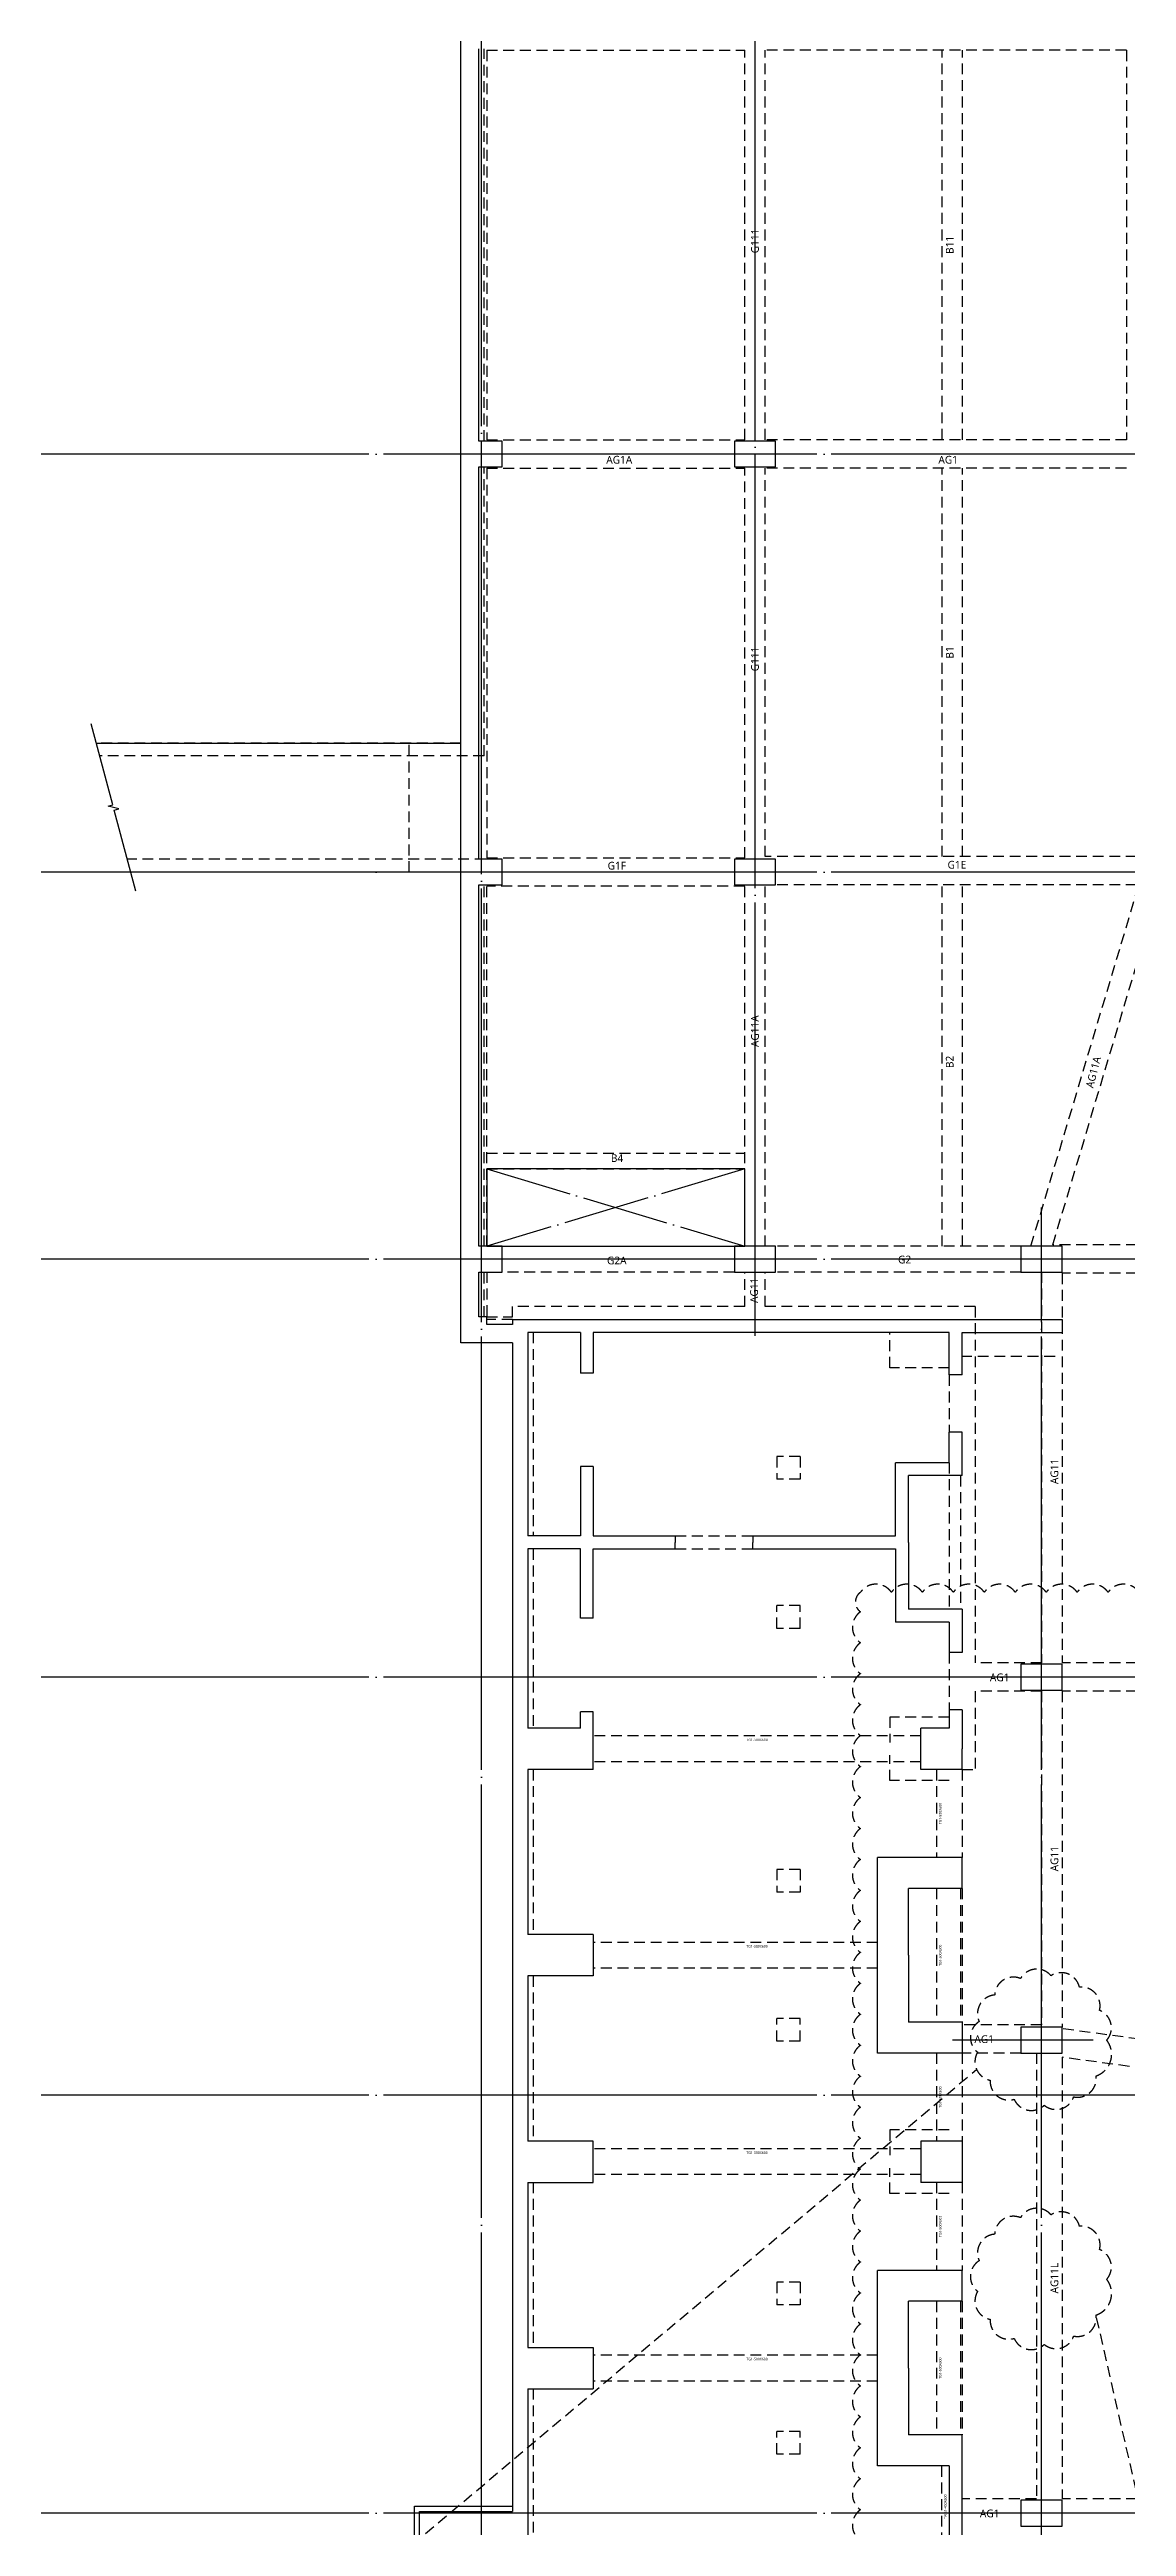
# Model space of a CAD drawing. Header units: millimetres. Extents: x 327808 to 2562540, y -728300 to 402793.
# Drawn here: x 1831876 to 1852750, y -633808 to -585813 of the extents above; entities that cross this region are included whole.
import ezdxf
from ezdxf.enums import TextEntityAlignment as Align
from ezdxf.xclip import XClip

# ---------------------------------------------------------------- set-up
doc = ezdxf.new("R2010")
doc.units = ezdxf.units.MM
doc.header["$LTSCALE"] = 140
doc.header["$XCLIPFRAME"] = 0
for name, pattern in [('XS-지하주차장$0$CEN', [62, 60, -1, 0, -1]), ('XS-지하주차장$0$DDOT', [14, 12, -1, 0, -1]), ('XS-지하주차장$0$HID', [2.3, 1.5, -0.8])]:
    doc.linetypes.add(name, pattern=pattern)
for name, color, linetype, plot in [('XS-지하주차장$0$0106', 3, 'XS-지하주차장$0$HID', False), ('XS-지하주차장$0$B-TEXT', 7, 'Continuous', False), ('XS-지하주차장$0$DEFPOINT', 144, 'Continuous', False), ('XS-지하주차장$0$G-TEXT', 3, 'Continuous', False), ('XS-지하주차장$0$PD', 145, 'XS-지하주차장$0$HID', False)]:
    doc.layers.add(name, color=color, linetype=linetype, plot=plot)
for name, color, linetype in [('XS-지하주차장$0$AWG', 5, 'XS-지하주차장$0$HID'), ('XS-지하주차장$0$B', 9, 'XS-지하주차장$0$HID'), ('XS-지하주차장$0$BEAM', 6, 'XS-지하주차장$0$HID'), ('XS-지하주차장$0$CEN-P', 14, 'XS-지하주차장$0$CEN'), ('XS-지하주차장$0$COL', 2, 'Continuous'), ('XS-지하주차장$0$DA', 7, 'XS-지하주차장$0$HID'), ('XS-지하주차장$0$EL7', 7, 'Continuous'), ('XS-지하주차장$0$G', 4, 'XS-지하주차장$0$HID'), ('XS-지하주차장$0$LEADER', 7, 'Continuous'), ('XS-지하주차장$0$OPEN', 9, 'XS-지하주차장$0$DDOT'), ('XS-지하주차장$0$TG', 30, 'XS-지하주차장$0$HID'), ('XS-지하주차장$0$W1', 2, 'Continuous'), ('XS-지하주차장$0$W1-H', 11, 'XS-지하주차장$0$HID'), ('XS-지하주차장$0$WG', 6, 'XS-지하주차장$0$HID')]:
    doc.layers.add(name, color=color, linetype=linetype)
doc.styles.add('XS-지하주차장$0$맑은 고딕', font='malgun.ttf')
doc.styles.add('XS-지하주차장$0$맑은고딕', font='malgun.ttf')

# ---------------------------------------------------------------- blocks, each defined once
blk = doc.blocks.new('XS-지하주차장$0$B1-3')
at = {"layer": 'XS-지하주차장$0$PD'}
for p, q in [((720, 10515), (720, 8715)), ((3025, 8685), (5615, 8685)), ((11025, 8685), (13615, 8685)), ((19025, 8685), (21615, 8685)), ((935, 8465), (935, 7315)), ((7705, 8465), (7705, 7315)), ((8935, 8465), (8935, 7315)), ((15705, 8465), (15705, 7315)), ((16935, 8465), (16935, 7315)), ((935, 7315), (250, 7315)), ((7705, 7315), (8195, 7315)), ((8935, 7315), (8445, 7315)), ((15705, 7315), (16195, 7315)), ((16935, 7315), (16445, 7315)), ((2655, 5575), (3095, 5575)), ((2655, 5575), (2655, 5120)), ((3095, 5575), (3095, 5120)), ((5985, 5575), (5545, 5575)), ((5545, 5575), (5545, 5120)), ((5985, 5575), (5985, 5120)), ((10655, 5575), (11095, 5575)), ((10655, 5575), (10655, 5120)), ((11095, 5575), (11095, 5120)), ((13985, 5575), (13545, 5575)), ((13545, 5575), (13545, 5120)), ((13985, 5575), (13985, 5120)), ((18655, 5575), (19095, 5575)), ((18655, 5575), (18655, 5120)), ((19095, 5575), (19095, 5120)), ((21985, 5575), (21545, 5575)), ((21545, 5575), (21545, 5120)), ((21985, 5575), (21985, 5120)), ((2655, 5120), (3095, 5120)), ((5985, 5120), (5545, 5120)), ((10655, 5120), (11095, 5120)), ((13985, 5120), (13545, 5120)), ((18655, 5120), (19095, 5120)), ((21985, 5120), (21545, 5120))]:
    blk.add_line(p, q, dxfattribs=at)
at = {"layer": 'XS-지하주차장$0$W1'}
for p, q in [((0, 0), (0, 10655)), ((0, 10655), (250, 10655)), ((250, 8715), (250, 10655)), ((1075, 8715), (250, 8715)), ((1075, 8715), (1075, 8465)), ((3025, 8715), (2185, 8715)), ((2185, 8715), (2185, 8465)), ((3025, 8715), (3025, 7675)), ((5615, 8715), (6455, 8715)), ((5615, 8715), (5615, 7675)), ((6455, 8715), (6455, 8465)), ((7565, 8715), (8320, 8715)), ((7565, 8715), (7565, 8465)), ((8720, 8715), (8320, 8715)), ((8720, 8715), (8720, 7915)), ((11025, 8715), (10425, 8715)), ((10425, 8715), (10425, 7075)), ((11025, 8715), (11025, 7675)), ((13615, 8715), (14215, 8715)), ((13615, 8715), (13615, 7675)), ((14215, 8715), (14215, 7075)), ((15920, 8715), (16720, 8715)), ((15920, 8715), (15920, 7915)), ((16720, 8715), (16720, 7915)), ((19025, 8715), (18425, 8715)), ((18425, 8715), (18425, 7075)), ((19025, 8715), (19025, 7675)), ((24595, 8715), (21615, 8715)), ((21615, 8715), (21615, 7675)), ((1075, 8465), (250, 8465)), ((250, 8465), (250, 1565)), ((2775, 8465), (2185, 8465)), ((2775, 8465), (2775, 7425)), ((5865, 8465), (6455, 8465)), ((5865, 8465), (5865, 7425)), ((7565, 8465), (7920, 8465)), ((7920, 8465), (7920, 7915)), ((22215, 8465), (23795, 8465)), ((22215, 8465), (22215, 7075)), ((8720, 7915), (7920, 7915)), ((15920, 7915), (16720, 7915)), ((4195, 7425), (2775, 7425)), ((4320, 7675), (3025, 7675)), ((4195, 4655), (4195, 7425)), ((4320, 7675), (5615, 7675)), ((4445, 4655), (4445, 7425)), ((4445, 7425), (5865, 7425)), ((12320, 7675), (11025, 7675)), ((12320, 7675), (13615, 7675)), ((20320, 7675), (19025, 7675)), ((20320, 7675), (21615, 7675)), ((14215, 7075), (10425, 7075)), ((22215, 7075), (18425, 7075)), ((4195, 4655), (4320, 4655)), ((4445, 4655), (4320, 4655)), ((4195, 1565), (4195, 3155)), ((4195, 3155), (4320, 3155)), ((4445, 3155), (4320, 3155)), ((4445, 1565), (4445, 3155)), ((250, 1565), (1040, 1565)), ((1040, 1565), (1040, 1315)), ((2850, 1565), (4195, 1565)), ((2850, 1565), (2850, 1315)), ((5790, 1565), (4445, 1565)), ((5790, 1565), (5790, 1315)), ((8720, 1565), (7600, 1565)), ((7600, 1565), (7600, 1315)), ((8720, 1565), (8720, 300)), ((11920, 1565), (11920, 300)), ((11920, 1565), (12720, 1565)), ((12720, 1565), (12720, 300)), ((16720, 1565), (15920, 1565)), ((15920, 1565), (15920, 300)), ((16720, 300), (16720, 1565)), ((19920, 1565), (20720, 1565)), ((19920, 300), (19920, 1565)), ((20720, 300), (20720, 1565)), ((250, 1315), (250, 300)), ((250, 1315), (1040, 1315)), ((2850, 1315), (4195, 1315)), ((4195, 1315), (4195, 300)), ((5790, 1315), (4445, 1315)), ((4445, 1315), (4445, 300)), ((7920, 1315), (7600, 1315)), ((7920, 1315), (7920, 300)), ((0, 0), (100, 0)), ((250, 300), (4195, 300)), ((4445, 300), (7920, 300)), ((8720, 300), (11920, 300)), ((12720, 300), (15920, 300)), ((16720, 300), (19920, 300)), ((20720, 300), (23795, 300)), ((450, 0), (23095, 0)), ((23095, -1800), (23095, 0)), ((31995, -1800), (23095, -1800))]:
    blk.add_line(p, q, dxfattribs=at)
blk = doc.blocks.new('XS-지하주차장$0$B2-W')
at = {"layer": 'XS-지하주차장$0$W1-H'}
for p, q in [((-700, 59860), (-700, 117397)), ((-250, 65710), (-250, 73310)), ((100, 65710), (-250, 65710)), ((100, 65210), (100, 65710)), ((4600, 65710), (4600, 65210)), ((5400, 65710), (4600, 65710)), ((5400, 65210), (5400, 65710)), ((-250, 59610), (-250, 65210)), ((-250, 65210), (100, 65210)), ((4600, 65210), (5400, 65210)), ((-700, 59860), (-7769, 59860)), ((-250, 59610), (-7702, 59610)), ((-1700, 59610), (-1700, 59860)), ((100, 57610), (-7166, 57610)), ((-1700, 57360), (-1700, 57610)), ((100, 57610), (-250, 57610)), ((100, 57110), (100, 57610)), ((4600, 57610), (4600, 57110)), ((5400, 57610), (4600, 57610)), ((5400, 57110), (5400, 57610)), ((-700, 57360), (-7099, 57360)), ((-700, 48240), (-700, 57360)), ((-250, 50110), (-250, 57110)), ((-250, 57110), (100, 57110)), ((4600, 57110), (5400, 57110)), ((100, 50110), (-250, 50110)), ((100, 49610), (100, 50110)), ((4600, 50110), (4600, 49610)), ((5400, 50110), (4600, 50110)), ((5400, 49610), (5400, 50110)), ((10155, 50110), (10155, 49610)), ((10955, 50110), (10155, 50110)), ((10955, 49610), (10955, 50110)), ((-250, 48740), (-250, 49610)), ((-250, 49610), (100, 49610)), ((4600, 49610), (5400, 49610)), ((10155, 49610), (10955, 49610)), ((-200, 48740), (-250, 48740)), ((-200, 48690), (-200, 48740)), ((300, 48690), (-200, 48690)), ((300, 48690), (10955, 48690)), ((10955, 48690), (10955, 48440)), ((300, 48240), (-700, 48240)), ((300, 48240), (300, 25695)), ((1615, 48440), (700, 48440)), ((700, 48440), (700, 44495)), ((1615, 48440), (1615, 47650)), ((1865, 48440), (1865, 47650)), ((8765, 48440), (1865, 48440)), ((8765, 47615), (8765, 48440)), ((9015, 48440), (10955, 48440)), ((9015, 47615), (9015, 48440)), ((1865, 47650), (1615, 47650)), ((9015, 47615), (8765, 47615)), ((8765, 45915), (8765, 46505)), ((9015, 46505), (8765, 46505)), ((9015, 45665), (9015, 46505)), ((1865, 45840), (1615, 45840)), ((1615, 45840), (1615, 44495)), ((1865, 45840), (1865, 44495)), ((7725, 44495), (7725, 45915)), ((8765, 45915), (7725, 45915)), ((7975, 44370), (7975, 45665)), ((9015, 45665), (7975, 45665)), ((1615, 44495), (700, 44495)), ((1615, 44245), (700, 44245)), ((700, 44245), (700, 40770)), ((1615, 42900), (1615, 44245)), ((1865, 44495), (3455, 44495)), ((1865, 42900), (1865, 44245)), ((1865, 44245), (3455, 44245)), ((3455, 44495), (3455, 44370)), ((3455, 44245), (3455, 44370)), ((4955, 44495), (7725, 44495)), ((4955, 44495), (4955, 44370)), ((4955, 44245), (4955, 44370)), ((4955, 44245), (7725, 44245)), ((7725, 44245), (7725, 42825)), ((7975, 44370), (7975, 43075)), ((1865, 42900), (1615, 42900)), ((8765, 42825), (7725, 42825)), ((9015, 43075), (7975, 43075)), ((8765, 42825), (8765, 42235)), ((9015, 43075), (9015, 42235)), ((9015, 42235), (8765, 42235)), ((10155, 42010), (10155, 41510)), ((10955, 42010), (10155, 42010)), ((10955, 41510), (10955, 42010)), ((10155, 41510), (10955, 41510)), ((1865, 41090), (1615, 41090)), ((1615, 40770), (1615, 41090)), ((1865, 39970), (1865, 41090)), ((8765, 41125), (8765, 40770)), ((9015, 41125), (8765, 41125)), ((9015, 41125), (9015, 40370)), ((1615, 40770), (700, 40770)), ((8215, 39970), (8215, 40770)), ((8765, 40770), (8215, 40770)), ((9015, 39970), (9015, 40370)), ((700, 39970), (700, 36770)), ((1865, 39970), (700, 39970)), ((9015, 39970), (8215, 39970)), ((7375, 34475), (7375, 38265)), ((9015, 38265), (7375, 38265)), ((9015, 37665), (9015, 38265)), ((7975, 36370), (7975, 37665)), ((9015, 37665), (7975, 37665)), ((1865, 36770), (700, 36770)), ((1865, 36770), (1865, 35970)), ((7975, 36370), (7975, 35075)), ((700, 35970), (700, 32770)), ((1865, 35970), (700, 35970)), ((9015, 35075), (7975, 35075)), ((9015, 35075), (9015, 34475)), ((10155, 34975), (10155, 34475)), ((10955, 34975), (10155, 34975)), ((10955, 34475), (10955, 34975)), ((9015, 34475), (7375, 34475)), ((10155, 34475), (10955, 34475)), ((1865, 32770), (700, 32770)), ((1865, 31970), (1865, 32770)), ((9015, 32770), (8215, 32770)), ((8215, 32770), (8215, 31970)), ((9015, 32770), (9015, 31970)), ((700, 31970), (700, 28770)), ((700, 31970), (1865, 31970)), ((9015, 31970), (8215, 31970)), ((7375, 26475), (7375, 30265)), ((9015, 30265), (7375, 30265)), ((9015, 29665), (9015, 30265)), ((7975, 28370), (7975, 29665)), ((9015, 29665), (7975, 29665)), ((700, 28770), (1865, 28770)), ((1865, 28770), (1865, 27970)), ((7975, 28370), (7975, 27075)), ((700, 27970), (700, 24895)), ((700, 27970), (1865, 27970)), ((9015, 27075), (7975, 27075)), ((9015, 24095), (9015, 27075)), ((8765, 26475), (7375, 26475)), ((8765, 26475), (8765, 24895)), ((-1600, 16595), (-1600, 25695)), ((-1600, 25695), (300, 25695)), ((10155, 25810), (10155, 25310)), ((10955, 25810), (10155, 25810)), ((10955, 25310), (10955, 25810)), ((10155, 25310), (10955, 25310))]:
    blk.add_line(p, q, dxfattribs=at)
blk = doc.blocks.new('XS-지하주차장')
at = {"layer": 'XS-지하주차장$0$0106'}
for p, q in [((330686, -80278), (548805, 103348)), ((551125, 98537), (586365, -55305))]:
    blk.add_line(p, q, dxfattribs=at)
blk.add_lwpolyline([(546554, 94216, -0.520567), (546554, 94816, -0.520567), (546554, 95416, -0.520567), (546554, 96016, -0.520567), (546554, 96616, -0.520567), (546554, 97216, -0.520567), (546554, 97816, -0.520567), (546554, 98416, -0.520567), (546554, 99016, -0.520567), (546554, 99616, -0.520567), (546554, 100216, -0.520567), (546554, 100816, -0.520567), (546554, 101416, -0.520567), (546554, 102016, -0.520567), (546554, 102616, -0.520567), (546554, 103216, -0.520567), (546554, 103816, -0.520567), (546554, 104416, -0.520567), (546554, 105016, -0.520567), (546554, 105616, -0.520567), (546554, 106216, -0.520567), (546554, 106816, -0.520567), (546554, 107416, -0.520567), (546554, 108016, -0.520567), (546554, 108616, -0.520567), (546554, 109216, -0.520567), (546554, 109816, -0.520567), (546554, 110416, -0.520567), (546554, 111016, -0.520567), (546554, 111616, -0.520567), (546554, 112216, -0.520567), (546554, 112594, -0.520567), (547154, 112594, -0.520567), (547754, 112594, -0.520567), (548354, 112594, -0.520567), (548954, 112594, -0.520567), (549554, 112594, -0.520567), (550154, 112594, -0.520567), (550754, 112594, -0.520567), (551354, 112594, -0.520567), (551954, 112594, -0.520567)], format="xyb", dxfattribs=at)
for points in [[(551327, 103915, 0.520567), (551188, 104493, 0.520567), (550799, 104942, 0.520567), (550247, 105164, 0.520567), (549656, 105109, 0.520567), (549155, 104790, 0.520567), (548855, 104276, 0.520567), (548824, 103683, 0.520567), (549068, 103140, 0.520567), (549533, 102770, 0.520567), (550116, 102654, 0.520567), (550687, 102817, 0.520567), (551121, 103223, 0.520567)], [(551327, 99281, 0.520567), (551188, 99858, 0.520567), (550799, 100308, 0.520567), (550247, 100530, 0.520567), (549656, 100475, 0.520567), (549155, 100155, 0.520567), (548855, 99642, 0.520567), (548824, 99048, 0.520567), (549068, 98506, 0.520567), (549533, 98136, 0.520567), (550116, 98019, 0.520567), (550687, 98182, 0.520567), (551121, 98589, 0.520567)]]:
    blk.add_lwpolyline(points, format="xyb", close=True, dxfattribs=at)
at = {"layer": 'XS-지하주차장$0$AWG'}
for p, q in [((551710, 142475), (551710, 134925)), ((539810, 117930), (539810, 118130)), ((544310, 118130), (539810, 118130)), ((548775, 118130), (544710, 118130)), ((548775, 118130), (548775, 111225)), ((548275, 116805), (548275, 115695)), ((548275, 115105), (548275, 112265)), ((548275, 111425), (548275, 110315)), ((548775, 110675), (548775, 109160)), ((548525, 109160), (548775, 109160))]:
    blk.add_line(p, q, dxfattribs=at)
at = {"layer": 'XS-지하주차장$0$B'}
for p, q in [((548135, 134925), (548135, 142475)), ((548535, 134925), (548535, 142475)), ((548135, 126850), (548135, 134375)), ((548535, 126850), (548535, 134375)), ((548135, 119300), (548135, 126300)), ((548535, 119300), (548535, 126300)), ((539310, 121100), (544310, 121100)), ((539310, 120800), (544310, 120800))]:
    blk.add_line(p, q, dxfattribs=at)
at = {"layer": 'XS-지하주차장$0$BEAM'}
for p, q in [((542965, 113685), (544465, 113685)), ((542965, 113435), (544465, 113435))]:
    blk.add_line(p, q, dxfattribs=at)
at = {"layer": 'XS-지하주차장$0$CEN-P'}
for p, q in [((539210, 48390), (539210, 243390)), ((544510, 117560), (544510, 243390)), ((727990, 134650), (504010, 134650)), ((727990, 126550), (504010, 126550)), ((550065, 48390), (550065, 120050)), ((727990, 119050), (504010, 119050)), ((727990, 110950), (504010, 110950)), ((551065, 103915), (548340, 103915)), ((727990, 102850), (504010, 102850)), ((727990, 94750), (504010, 94750))]:
    blk.add_line(p, q, dxfattribs=at)
at = {"layer": 'XS-지하주차장$0$COL'}
for p, q in [((538810, 117430), (538810, 186587)), ((539160, 134900), (539160, 142500)), ((539610, 134900), (539160, 134900)), ((539610, 134400), (539610, 134900)), ((539160, 126800), (539160, 134400)), ((539160, 134400), (539610, 134400)), ((539610, 126800), (539160, 126800)), ((539610, 126300), (539610, 126800)), ((539160, 119300), (539160, 126300)), ((539160, 126300), (539610, 126300)), ((539610, 119300), (539160, 119300)), ((539610, 118800), (539610, 119300)), ((539160, 117930), (539160, 118800)), ((539160, 118800), (539610, 118800)), ((539310, 117930), (539160, 117930)), ((539310, 117780), (539310, 117930)), ((539810, 117780), (539310, 117780)), ((539810, 117430), (538810, 117430))]:
    blk.add_line(p, q, dxfattribs=at)
for points in [[(544110, 134900), (544110, 134400), (544910, 134400), (544910, 134900)], [(544110, 126800), (544110, 126300), (544910, 126300), (544910, 126800)], [(544110, 119300), (544110, 118800), (544910, 118800), (544910, 119300)], [(549665, 119300), (549665, 118800), (550465, 118800), (550465, 119300)], [(549665, 111200), (549665, 110700), (550465, 110700), (550465, 111200)], [(549665, 104165), (549665, 103665), (550465, 103665), (550465, 104165)], [(549665, 95000), (549665, 94500), (550465, 94500), (550465, 95000)]]:
    blk.add_lwpolyline(points, close=True, dxfattribs=at)
at = {"layer": 'XS-지하주차장$0$DA', "linetype": 'Continuous'}
blk.add_lwpolyline([(544310, 119300), (544310, 120800), (539310, 120800), (539310, 119300), (544310, 119300)], dxfattribs=at)
at = {"layer": 'XS-지하주차장$0$EL7'}
for p, q in [((531741, 129050), (538810, 129050)), ((538810, 126550), (532411, 126550))]:
    blk.add_line(p, q, dxfattribs=at)
at = {"layer": 'XS-지하주차장$0$EL7', "linetype": 'XS-지하주차장$0$HID'}
blk.add_line((537810, 126550), (537810, 129050), dxfattribs=at)
at = {"layer": 'XS-지하주차장$0$EL7'}
blk.add_lwpolyline([(539510, 85785), (537910, 85785), (537910, 94885), (539810, 94885)], dxfattribs=at)
at = {"layer": 'XS-지하주차장$0$G'}
for p, q in [((539310, 142475), (544310, 142475)), ((544310, 134925), (544310, 142475)), ((544710, 134925), (544710, 142475)), ((551710, 142475), (544710, 142475)), ((539310, 134925), (544310, 134925)), ((551710, 134925), (544710, 134925)), ((539310, 134375), (544310, 134375)), ((544310, 126825), (544310, 134375)), ((544710, 126850), (544710, 134375)), ((551710, 134375), (544710, 134375)), ((539310, 126825), (544310, 126825)), ((551910, 126850), (544710, 126850)), ((544310, 126275), (539310, 126275)), ((544310, 119300), (544310, 126275)), ((544710, 119300), (544710, 126300)), ((551910, 126300), (544910, 126300)), ((549856, 119300), (551951, 126300)), ((550281, 119325), (552369, 126300)), ((539610, 119300), (544110, 119300)), ((549665, 119300), (544910, 119300)), ((557708, 119325), (550281, 119325)), ((544110, 118800), (539610, 118800)), ((544310, 118130), (544310, 118800)), ((544710, 118130), (544710, 118800)), ((549665, 118800), (544910, 118800)), ((550065, 118800), (550065, 111225)), ((550465, 118775), (550465, 111225)), ((557710, 118775), (550465, 118775)), ((550065, 111225), (548775, 111225)), ((557710, 111225), (550465, 111225)), ((550065, 110675), (548775, 110675)), ((550065, 110675), (550065, 104215)), ((550465, 110675), (550465, 104165)), ((557710, 110675), (550465, 110675)), ((550065, 104215), (548525, 104215)), ((557710, 103155), (550465, 104138)), ((549665, 103665), (548525, 103665)), ((549965, 103665), (549965, 95025)), ((550465, 103583), (550465, 95025)), ((557510, 102627), (550465, 103583)), ((549965, 95025), (548525, 95025)), ((557710, 95025), (550465, 95025))]:
    blk.add_line(p, q, dxfattribs=at)
at = {"layer": 'XS-지하주차장$0$LEADER'}
blk.add_lwpolyline([(532511, 126177), (532089, 127749), (532181, 127774), (531971, 127826), (532062, 127851), (531641, 129423)], dxfattribs=at)
at = {"layer": 'XS-지하주차장$0$OPEN'}
for points in [[(539310, 120800), (544310, 119300)], [(544310, 120800), (539310, 119300)]]:
    blk.add_lwpolyline(points, dxfattribs=at)
at = {"layer": 'XS-지하주차장$0$TG'}
for p, q in [((547725, 109810), (541375, 109810)), ((547725, 109310), (541375, 109310)), ((548025, 109160), (548025, 107455)), ((548525, 109160), (548525, 107455)), ((548025, 106855), (548025, 104265)), ((548525, 106855), (548525, 104265)), ((546885, 105810), (541375, 105810)), ((546885, 105310), (541375, 105310)), ((548025, 103665), (548025, 101960)), ((548525, 103665), (548525, 101960)), ((547725, 101810), (541375, 101810)), ((547725, 101310), (541375, 101310)), ((548025, 101160), (548025, 99455)), ((548525, 101160), (548525, 99455)), ((548025, 98855), (548025, 96265)), ((548525, 98855), (548525, 96265)), ((546885, 97810), (541375, 97810)), ((546885, 97310), (541375, 97310)), ((548125, 95665), (548125, 94085))]:
    blk.add_line(p, q, dxfattribs=at)
at = {"layer": 'XS-지하주차장$0$WG'}
for p, q in [((539310, 142475), (539310, 134925)), ((539310, 134375), (539310, 126825)), ((539310, 119300), (539310, 126275)), ((539310, 118800), (539310, 117930)), ((539310, 117930), (539810, 117930))]:
    blk.add_line(p, q, dxfattribs=at)
at = {"layer": 'XS-지하주차장$0$W1', "rotation": 270}
blk.add_blockref('XS-지하주차장$0$B1-3', (539810, 117880), dxfattribs=at)
at = {"layer": 'XS-지하주차장$0$W1-H'}
blk.add_blockref('XS-지하주차장$0$B2-W', (539510, 69190), dxfattribs=at)
at = {"layer": 'XS-지하주차장$0$B-TEXT', "color": 0, "style": 'XS-지하주차장$0$맑은 고딕'}
for s, rotation, p in [('G111', 90, (544509, 138778)), ('B11', 90, (548284, 138702)), ('G111', 90, (544509, 130678)), ('B1', 90, (548284, 130805)), ('AG11A', 90, (544509, 123466)), ('B2', 90, (548284, 122871)), ('AG11A', 75.565, (551068, 122672)), ('AG11', 90, (544492, 118445)), ('AG11', 90, (550313, 114936)), ('AG11', 90, (550313, 107432)), ('AG11L', 90, (550313, 99304))]:
    blk.add_text(s, height=150, rotation=rotation, dxfattribs=at).set_placement(p, align=Align.MIDDLE_CENTER)
blk.add_text('B4', height=150, dxfattribs=at).set_placement((541836, 121007), align=Align.MIDDLE_CENTER)
at = {"layer": 'XS-지하주차장$0$DEFPOINT', "color": 2, "style": 'XS-지하주차장$0$맑은고딕'}
for p in [(544550, 109735), (544550, 105735), (544550, 101735), (544550, 97735)]:
    blk.add_text('TG1-500X600', height=50, dxfattribs=at).set_placement(p, align=Align.MIDDLE_CENTER)
for s, p in [('TG1-500X600', (548100, 108308)), ('TG1-500X600', (548100, 105560)), ('TG1-500X600', (548100, 102813)), ('TG1-500X600', (548100, 100308)), ('TG1-500X600', (548100, 97560)), ('TWG1-400X600', (548200, 94875))]:
    blk.add_text(s, height=50, rotation=90, dxfattribs=at).set_placement(p, align=Align.MIDDLE_CENTER)
at = {"layer": 'XS-지하주차장$0$G-TEXT', "color": 3, "linetype": 'XS-지하주차장$0$HID', "style": 'XS-지하주차장$0$맑은 고딕'}
for s, p in [('AG1A', (541879, 134539)), ('AG1', (548254, 134539)), ('G1E', (548423, 126691)), ('G2A', (541831, 119023)), ('G2', (547409, 119041)), ('AG1', (549252, 110945)), ('AG1', (548952, 103935)), ('AG1', (549058, 94745))]:
    blk.add_text(s, height=150, dxfattribs=at).set_placement(p, align=Align.MIDDLE_CENTER)
at = {"layer": 'XS-지하주차장$0$G-TEXT', "color": 1, "linetype": 'XS-지하주차장$0$HID', "style": 'XS-지하주차장$0$맑은 고딕'}
blk.add_text('G1F', height=150, dxfattribs=at).set_placement((541831, 126673), align=Align.MIDDLE_CENTER)

msp = doc.modelspace()

# ---------------------------------------------------------------- block references
ref = msp.add_blockref('XS-지하주차장', (1301040, -728300))
XClip(ref).set_block_clipping_path([(0, -0.0000000001), (1261500, 297000)])

doc.saveas('drawing.dxf')
